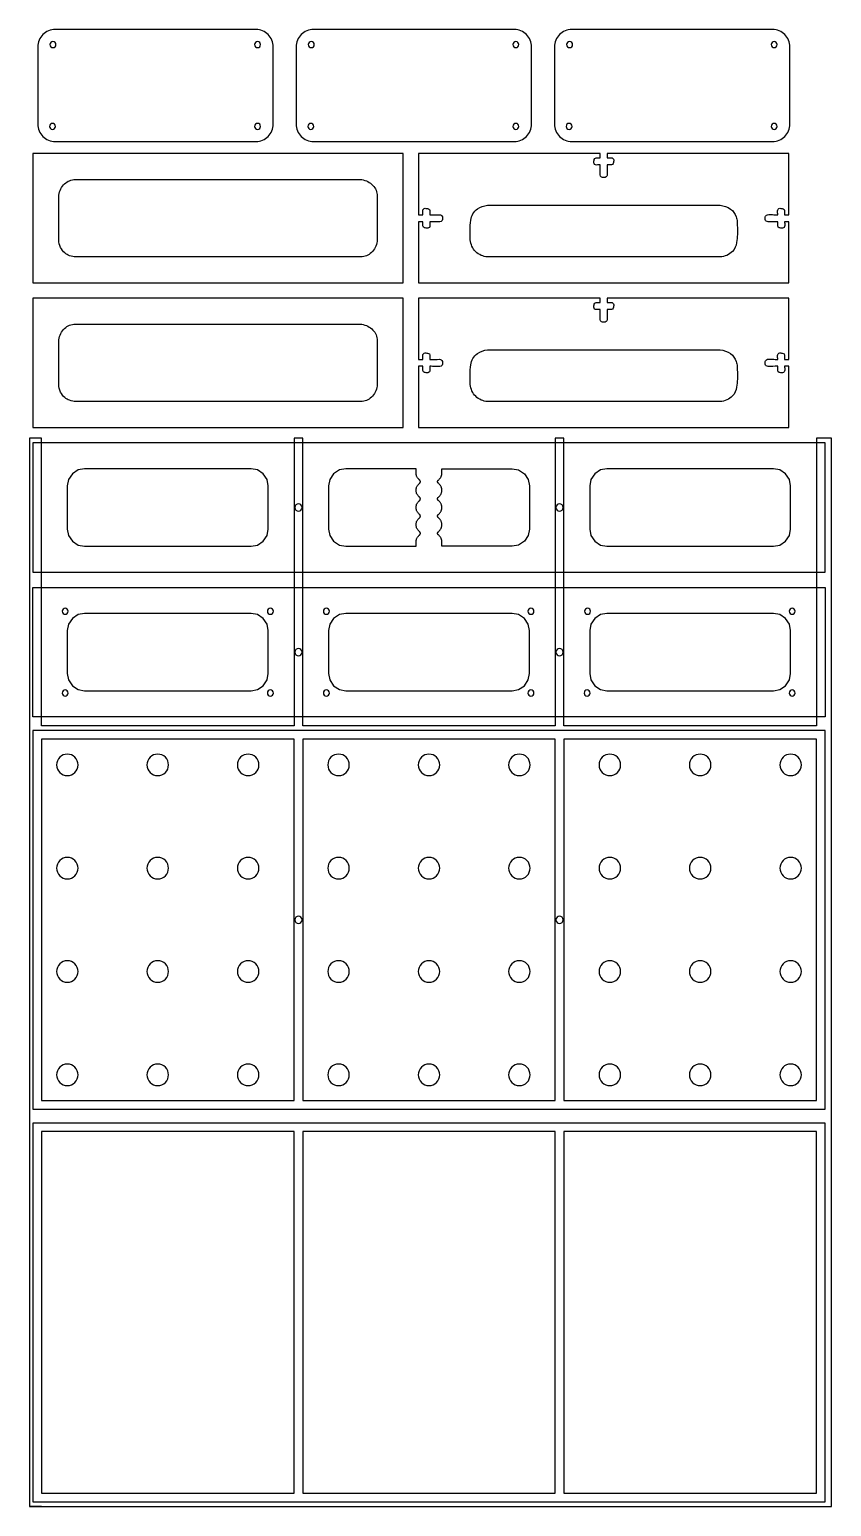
# Model space of a CAD drawing. Extents: x 0.7 to 47.2, y 0.6 to 86.4.
import ezdxf

# ---------------------------------------------------------------- set-up
doc = ezdxf.new("R2010")
doc.units = 0
for name, color, linetype in [('POCKET', 5, 'CONTINUOUS'), ('POCKET125', 216, 'CONTINUOUS'), ('PROFILE', 96, 'CONTINUOUS')]:
    doc.layers.add(name, color=color, linetype=linetype)

msp = doc.modelspace()

# ---------------------------------------------------------------- linework, layer by layer
at = {"layer": 'POCKET'}
for points in [[(0.681, 0.605), (47.246, 0.605), (47.246, 0.605), (47.246, 62.652), (46.375, 62.652), (46.375, 45.938), (31.708, 45.938), (31.708, 62.645), (31.208, 62.645), (31.208, 45.938), (16.542, 45.938), (16.542, 62.653), (16.042, 62.653), (16.042, 45.938), (1.375, 45.938), (1.375, 62.646), (0.681, 62.646), (0.681, 0.605), (1.375, 0.605)], [(1.375, 24.175), (16.042, 24.175), (16.042, 45.175), (1.375, 45.175)], [(16.542, 24.175), (31.208, 24.175), (31.208, 45.175), (16.542, 45.175)], [(31.708, 24.175), (46.375, 24.175), (46.375, 45.175), (31.708, 45.175)], [(1.375, 1.375), (16.042, 1.375), (16.042, 22.375), (1.375, 22.375)], [(16.542, 1.375), (31.208, 1.375), (31.208, 22.375), (16.542, 22.375)], [(31.708, 1.375), (46.375, 1.375), (46.375, 22.375), (31.708, 22.375)]]:
    msp.add_lwpolyline(points, close=True, dxfattribs=at)
at = {"layer": 'POCKET125'}
for points in [[(2.038, 85.684, 0.414214), (1.863, 85.509, 0.414214), (2.038, 85.334, 0.414214), (2.213, 85.509, 0.414214)], [(13.92, 85.684, 0.414214), (13.745, 85.509, 0.414214), (13.92, 85.334, 0.414214), (14.095, 85.509, 0.414214)], [(17.038, 85.684, 0.414214), (16.863, 85.509, 0.414214), (17.038, 85.334, 0.414214), (17.213, 85.509, 0.414214)], [(28.92, 85.684, 0.414214), (28.745, 85.509, 0.414214), (28.92, 85.334, 0.414214), (29.095, 85.509, 0.414214)], [(32.038, 85.684, 0.414214), (31.863, 85.509, 0.414214), (32.038, 85.334, 0.414214), (32.213, 85.509, 0.414214)], [(43.92, 85.684, 0.414214), (43.745, 85.509, 0.414214), (43.92, 85.334, 0.414214), (44.095, 85.509, 0.414214)], [(2.013, 80.934, 0.414214), (1.838, 80.759, 0.414214), (2.013, 80.584, 0.414214), (2.188, 80.759, 0.414214)], [(13.92, 80.934, 0.414214), (13.745, 80.759, 0.414214), (13.92, 80.584, 0.414214), (14.095, 80.759, 0.414214)], [(17.013, 80.934, 0.414214), (16.838, 80.759, 0.414214), (17.013, 80.584, 0.414214), (17.188, 80.759, 0.414214)], [(28.92, 80.934, 0.414214), (28.745, 80.759, 0.414214), (28.92, 80.584, 0.414214), (29.095, 80.759, 0.414214)], [(32.013, 80.934, 0.414214), (31.838, 80.759, 0.414214), (32.013, 80.584, 0.414214), (32.188, 80.759, 0.414214)], [(43.92, 80.934, 0.414214), (43.745, 80.759, 0.414214), (43.92, 80.584, 0.414214), (44.095, 80.759, 0.414214)], [(2.75, 52.775, 0.414214), (2.575, 52.6, 0.414214), (2.75, 52.425, 0.414214), (2.925, 52.6, 0.414214)], [(14.667, 52.775, 0.414214), (14.492, 52.6, 0.414214), (14.667, 52.425, 0.414214), (14.842, 52.6, 0.414214)], [(17.917, 52.775, 0.414214), (17.742, 52.6, 0.414214), (17.917, 52.425, 0.414214), (18.092, 52.6, 0.414214)], [(29.795, 52.775, 0.414214), (29.62, 52.6, 0.414214), (29.795, 52.425, 0.414214), (29.97, 52.6, 0.414214)], [(33.083, 52.775, 0.414214), (32.908, 52.6, 0.414214), (33.083, 52.425, 0.414214), (33.258, 52.6, 0.414214)], [(44.965, 52.775, 0.414214), (44.79, 52.6, 0.414214), (44.965, 52.425, 0.414214), (45.14, 52.6, 0.414214)], [(2.75, 48.025, 0.414214), (2.575, 47.85, 0.414214), (2.75, 47.675, 0.414214), (2.925, 47.85, 0.414214)], [(14.667, 48.025, 0.414214), (14.492, 47.85, 0.414214), (14.667, 47.675, 0.414214), (14.842, 47.85, 0.414214)], [(17.917, 48.025, 0.414214), (17.742, 47.85, 0.414214), (17.917, 47.675, 0.414214), (18.092, 47.85, 0.414214)], [(29.795, 48.025, 0.414214), (29.62, 47.85, 0.414214), (29.795, 47.675, 0.414214), (29.97, 47.85, 0.414214)], [(33.058, 48.025, 0.414214), (32.883, 47.85, 0.414214), (33.058, 47.675, 0.414214), (33.233, 47.85, 0.414214)], [(44.965, 48.025, 0.414214), (44.79, 47.85, 0.414214), (44.965, 47.675, 0.414214), (45.14, 47.85, 0.414214)]]:
    msp.add_lwpolyline(points, format="xyb", close=True, dxfattribs=at)
at = {"layer": 'PROFILE'}
for points in [[(3.069, 86.384), (2.163, 86.384, 0.414214), (1.163, 85.384), (1.163, 84.479), (1.163, 81.79), (1.163, 80.884, 0.414214), (2.163, 79.884), (3.069, 79.884), (12.925, 79.884), (13.83, 79.884, 0.414214), (14.83, 80.884), (14.83, 81.79), (14.83, 84.479), (14.83, 85.384, 0.414214), (13.83, 86.384), (12.925, 86.384)], [(18.069, 86.384), (17.163, 86.384, 0.414214), (16.163, 85.384), (16.163, 84.479), (16.163, 81.79), (16.163, 80.884, 0.414214), (17.163, 79.884), (18.069, 79.884), (27.925, 79.884), (28.83, 79.884, 0.414214), (29.83, 80.884), (29.83, 81.79), (29.83, 84.479), (29.83, 85.384, 0.414214), (28.83, 86.384), (27.925, 86.384)], [(33.069, 86.384), (32.163, 86.384, 0.414214), (31.163, 85.384), (31.163, 84.479), (31.163, 81.79), (31.163, 80.884, 0.414214), (32.163, 79.884), (33.069, 79.884), (42.925, 79.884), (43.83, 79.884, 0.414214), (44.83, 80.884), (44.83, 81.79), (44.83, 84.479), (44.83, 85.384, 0.414214), (43.83, 86.384), (42.925, 86.384)], [(44.775, 79.175), (34.225, 79.175), (34.225, 78.925, 0.001465), (34.455, 78.934, -0.417458), (34.6, 78.8, -0.075071), (34.578, 78.61, -0.314838), (34.475, 78.525, -0.020816), (34.428, 78.523, -0.004882), (34.225, 78.525, -0.001509), (34.23, 77.963, -0.339691), (34.104, 77.797, -0.183526), (33.898, 77.816, -0.272882), (33.818, 77.938, -0.02058), (33.817, 78.231, 0.004231), (33.825, 78.525, 0.001465), (33.595, 78.516, -0.417458), (33.45, 78.65, -0.075071), (33.472, 78.84, -0.314838), (33.575, 78.925, -0.020816), (33.622, 78.927, -0.004882), (33.825, 78.925), (33.825, 79.175), (23.275, 79.175), (23.275, 75.625), (23.525, 75.625, 0.001465), (23.516, 75.855, -0.417458), (23.65, 76, -0.075071), (23.84, 75.978, -0.314838), (23.925, 75.875, -0.020816), (23.927, 75.828, -0.004882), (23.925, 75.625, -0.001509), (24.487, 75.63, -0.339691), (24.653, 75.504, -0.183526), (24.634, 75.298, -0.272882), (24.512, 75.218, -0.02058), (24.219, 75.217, 0.004231), (23.925, 75.225, 0.001465), (23.934, 74.995, -0.417458), (23.8, 74.85, -0.075071), (23.61, 74.872, -0.314838), (23.525, 74.975, -0.020816), (23.523, 75.022, -0.004882), (23.525, 75.225), (23.275, 75.225), (23.275, 71.675), (44.775, 71.675), (44.775, 75.225), (44.525, 75.225, 0.001465), (44.534, 74.995, -0.417458), (44.4, 74.85, -0.075071), (44.21, 74.872, -0.314838), (44.125, 74.975, -0.020816), (44.123, 75.022, -0.004882), (44.125, 75.225, -0.001509), (43.563, 75.22, -0.339691), (43.397, 75.346, -0.183526), (43.416, 75.552, -0.272882), (43.538, 75.632, -0.02058), (43.831, 75.633, 0.004231), (44.125, 75.625, 0.001465), (44.116, 75.855, -0.417458), (44.25, 76, -0.075071), (44.44, 75.978, -0.314838), (44.525, 75.875, -0.020816), (44.527, 75.828, -0.004882), (44.525, 75.625), (44.775, 75.625)], [(2.734, 73.408, -0.107805), (2.488, 73.73, -0.094619), (2.375, 74.175), (2.375, 76.675, -0.168453), (2.657, 77.361, -0.187888), (3.252, 77.667, -0.008749), (3.313, 77.672, -0.008577), (3.375, 77.675), (19.875, 77.675, -0.168453), (20.561, 77.393, -0.187888), (20.867, 76.798, -0.008749), (20.872, 76.737, -0.008578), (20.875, 76.675), (20.875, 74.175, -0.168453), (20.593, 73.489, -0.187888), (19.998, 73.183, -0.008749), (19.937, 73.178, -0.008578), (19.875, 73.175), (3.375, 73.175, -0.074017), (3.006, 73.25, -0.088907)], [(41.719, 75.499, -0.065056), (41.771, 75.232, -0.023457), (41.781, 74.48, -0.026992), (41.74, 74.008, -0.152794), (41.499, 73.501, -0.100398), (41.177, 73.27, -0.096322), (40.775, 73.175), (27.275, 73.175, -0.180891), (26.591, 73.482, -0.180733), (26.276, 74.163, -0.024059), (26.26, 74.733, -0.023751), (26.299, 75.309, -0.212898), (26.689, 75.967, -0.138661), (27.275, 76.175), (40.775, 76.175, -0.140851), (41.379, 75.96, -0.158577)], [(44.775, 70.775), (34.225, 70.775), (34.225, 70.525, 0.001465), (34.455, 70.534, -0.417458), (34.6, 70.4, -0.075071), (34.578, 70.21, -0.314838), (34.475, 70.125, -0.020816), (34.428, 70.123, -0.004882), (34.225, 70.125, -0.001509), (34.23, 69.563, -0.339691), (34.104, 69.397, -0.183526), (33.898, 69.416, -0.272882), (33.818, 69.538, -0.02058), (33.817, 69.831, 0.004231), (33.825, 70.125, 0.001465), (33.595, 70.116, -0.417458), (33.45, 70.25, -0.075071), (33.472, 70.44, -0.314838), (33.575, 70.525, -0.020816), (33.622, 70.527, -0.004882), (33.825, 70.525), (33.825, 70.775), (23.275, 70.775), (23.275, 67.225), (23.525, 67.225, 0.001465), (23.516, 67.455, -0.417458), (23.65, 67.6, -0.075071), (23.84, 67.578, -0.314838), (23.925, 67.475, -0.020816), (23.927, 67.428, -0.004882), (23.925, 67.225, -0.001509), (24.487, 67.23, -0.339691), (24.653, 67.104, -0.183526), (24.634, 66.898, -0.272882), (24.512, 66.818, -0.02058), (24.219, 66.817, 0.004231), (23.925, 66.825, 0.001465), (23.934, 66.595, -0.417458), (23.8, 66.45, -0.075071), (23.61, 66.472, -0.314838), (23.525, 66.575, -0.020816), (23.523, 66.622, -0.004882), (23.525, 66.825), (23.275, 66.825), (23.275, 63.275), (44.775, 63.275), (44.775, 66.825), (44.525, 66.825, 0.001465), (44.534, 66.595, -0.417458), (44.4, 66.45, -0.075071), (44.21, 66.472, -0.314838), (44.125, 66.575, -0.020816), (44.123, 66.622, -0.004882), (44.125, 66.825, -0.001509), (43.563, 66.82, -0.339691), (43.397, 66.946, -0.183526), (43.416, 67.152, -0.272882), (43.538, 67.232, -0.02058), (43.831, 67.233, 0.004231), (44.125, 67.225, 0.001465), (44.116, 67.455, -0.417458), (44.25, 67.6, -0.075071), (44.44, 67.578, -0.314838), (44.525, 67.475, -0.020816), (44.527, 67.428, -0.004882), (44.525, 67.225), (44.775, 67.225)], [(2.734, 65.008, -0.107805), (2.488, 65.33, -0.094619), (2.375, 65.775), (2.375, 68.275, -0.168453), (2.657, 68.961, -0.187888), (3.252, 69.267, -0.008749), (3.313, 69.272, -0.008577), (3.375, 69.275), (19.875, 69.275, -0.168453), (20.561, 68.993, -0.187888), (20.867, 68.398, -0.008749), (20.872, 68.337, -0.008578), (20.875, 68.275), (20.875, 65.775, -0.168453), (20.593, 65.089, -0.187888), (19.998, 64.783, -0.008749), (19.937, 64.778, -0.008578), (19.875, 64.775), (3.375, 64.775, -0.074017), (3.006, 64.85, -0.088907)], [(41.719, 67.099, -0.065056), (41.771, 66.832, -0.023457), (41.781, 66.08, -0.026992), (41.74, 65.608, -0.152794), (41.499, 65.101, -0.100398), (41.177, 64.87, -0.096322), (40.775, 64.775), (27.275, 64.775, -0.180891), (26.591, 65.082, -0.180733), (26.276, 65.763, -0.024059), (26.26, 66.333, -0.023751), (26.299, 66.909, -0.212898), (26.689, 67.567, -0.138661), (27.275, 67.775), (40.775, 67.775, -0.140851), (41.379, 67.56, -0.158577)], [(16.292, 58.835, 0.414214), (16.082, 58.625, 0.414214), (16.292, 58.415, 0.414214), (16.502, 58.625, 0.414214)], [(31.458, 58.835, 0.414214), (31.248, 58.625, 0.414214), (31.458, 58.415, 0.414214), (31.668, 58.625, 0.414214)], [(16.292, 50.435, 0.414214), (16.082, 50.225, 0.414214), (16.292, 50.015, 0.414214), (16.502, 50.225, 0.414214)], [(31.458, 50.435, 0.414214), (31.248, 50.225, 0.414214), (31.458, 50.015, 0.414214), (31.668, 50.225, 0.414214)], [(2.875, 44.3, 0.414214), (2.25, 43.675, 0.414214), (2.875, 43.05, 0.414214), (3.5, 43.675, 0.414214)], [(8.125, 44.3, 0.414214), (7.5, 43.675, 0.414214), (8.125, 43.05, 0.414214), (8.75, 43.675, 0.414214)], [(13.375, 44.3, 0.414214), (12.75, 43.675, 0.414214), (13.375, 43.05, 0.414214), (14, 43.675, 0.414214)], [(18.625, 44.3, 0.414214), (18, 43.675, 0.414214), (18.625, 43.05, 0.414214), (19.25, 43.675, 0.414214)], [(23.875, 44.3, 0.414214), (23.25, 43.675, 0.414214), (23.875, 43.05, 0.414214), (24.5, 43.675, 0.414214)], [(29.125, 44.3, 0.414214), (28.5, 43.675, 0.414214), (29.125, 43.05, 0.414214), (29.75, 43.675, 0.414214)], [(34.375, 44.3, 0.414214), (33.75, 43.675, 0.414214), (34.375, 43.05, 0.414214), (35, 43.675, 0.414214)], [(39.625, 44.3, 0.414214), (39, 43.675, 0.414214), (39.625, 43.05, 0.414214), (40.25, 43.675, 0.414214)], [(44.875, 44.3, 0.414214), (44.25, 43.675, 0.414214), (44.875, 43.05, 0.414214), (45.5, 43.675, 0.414214)], [(2.875, 38.3, 0.414214), (2.25, 37.675, 0.414214), (2.875, 37.05, 0.414214), (3.5, 37.675, 0.414214)], [(8.125, 38.3, 0.414214), (7.5, 37.675, 0.414214), (8.125, 37.05, 0.414214), (8.75, 37.675, 0.414214)], [(13.375, 38.3, 0.414214), (12.75, 37.675, 0.414214), (13.375, 37.05, 0.414214), (14, 37.675, 0.414214)], [(18.625, 38.3, 0.414214), (18, 37.675, 0.414214), (18.625, 37.05, 0.414214), (19.25, 37.675, 0.414214)], [(23.875, 38.3, 0.414214), (23.25, 37.675, 0.414214), (23.875, 37.05, 0.414214), (24.5, 37.675, 0.414214)], [(29.125, 38.3, 0.414214), (28.5, 37.675, 0.414214), (29.125, 37.05, 0.414214), (29.75, 37.675, 0.414214)], [(34.375, 38.3, 0.414214), (33.75, 37.675, 0.414214), (34.375, 37.05, 0.414214), (35, 37.675, 0.414214)], [(39.625, 38.3, 0.414214), (39, 37.675, 0.414214), (39.625, 37.05, 0.414214), (40.25, 37.675, 0.414214)], [(44.875, 38.3, 0.414214), (44.25, 37.675, 0.414214), (44.875, 37.05, 0.414214), (45.5, 37.675, 0.414214)], [(16.292, 34.885, 0.414214), (16.082, 34.675, 0.414214), (16.292, 34.465, 0.414214), (16.502, 34.675, 0.414214)], [(31.458, 34.885, 0.414214), (31.248, 34.675, 0.414214), (31.458, 34.465, 0.414214), (31.668, 34.675, 0.414214)], [(2.875, 32.3, 0.414214), (2.25, 31.675, 0.414214), (2.875, 31.05, 0.414214), (3.5, 31.675, 0.414214)], [(8.125, 32.3, 0.414214), (7.5, 31.675, 0.414214), (8.125, 31.05, 0.414214), (8.75, 31.675, 0.414214)], [(13.375, 32.3, 0.414214), (12.75, 31.675, 0.414214), (13.375, 31.05, 0.414214), (14, 31.675, 0.414214)], [(18.625, 32.3, 0.414214), (18, 31.675, 0.414214), (18.625, 31.05, 0.414214), (19.25, 31.675, 0.414214)], [(23.875, 32.3, 0.414214), (23.25, 31.675, 0.414214), (23.875, 31.05, 0.414214), (24.5, 31.675, 0.414214)], [(29.125, 32.3, 0.414214), (28.5, 31.675, 0.414214), (29.125, 31.05, 0.414214), (29.75, 31.675, 0.414214)], [(34.375, 32.3, 0.414214), (33.75, 31.675, 0.414214), (34.375, 31.05, 0.414214), (35, 31.675, 0.414214)], [(39.625, 32.3, 0.414214), (39, 31.675, 0.414214), (39.625, 31.05, 0.414214), (40.25, 31.675, 0.414214)], [(44.875, 32.3, 0.414214), (44.25, 31.675, 0.414214), (44.875, 31.05, 0.414214), (45.5, 31.675, 0.414214)], [(2.875, 26.3, 0.414214), (2.25, 25.675, 0.414214), (2.875, 25.05, 0.414214), (3.5, 25.675, 0.414214)], [(8.125, 26.3, 0.414214), (7.5, 25.675, 0.414214), (8.125, 25.05, 0.414214), (8.75, 25.675, 0.414214)], [(13.375, 26.3, 0.414214), (12.75, 25.675, 0.414214), (13.375, 25.05, 0.414214), (14, 25.675, 0.414214)], [(18.625, 26.3, 0.414214), (18, 25.675, 0.414214), (18.625, 25.05, 0.414214), (19.25, 25.675, 0.414214)], [(23.875, 26.3, 0.414214), (23.25, 25.675, 0.414214), (23.875, 25.05, 0.414214), (24.5, 25.675, 0.414214)], [(29.125, 26.3, 0.414214), (28.5, 25.675, 0.414214), (29.125, 25.05, 0.414214), (29.75, 25.675, 0.414214)], [(34.375, 26.3, 0.414214), (33.75, 25.675, 0.414214), (34.375, 25.05, 0.414214), (35, 25.675, 0.414214)], [(39.625, 26.3, 0.414214), (39, 25.675, 0.414214), (39.625, 25.05, 0.414214), (40.25, 25.675, 0.414214)], [(44.875, 26.3, 0.414214), (44.25, 25.675, 0.414214), (44.875, 25.05, 0.414214), (45.5, 25.675, 0.414214)]]:
    msp.add_lwpolyline(points, format="xyb", close=True, dxfattribs=at)
for points in [[(22.375, 71.675), (22.375, 79.175), (0.875, 79.175), (0.875, 71.675)], [(0.875, 70.775), (0.875, 63.275), (22.375, 63.275), (22.375, 70.775)], [(46.875, 54.875), (46.875, 62.375), (46.375, 62.375), (31.708, 62.375), (31.208, 62.375), (16.542, 62.375), (16.042, 62.375), (1.375, 62.375), (0.875, 62.375), (0.875, 54.875), (1.375, 54.875), (16.042, 54.875), (16.542, 54.875), (31.208, 54.875), (31.708, 54.875), (46.375, 54.875)], [(3.168, 60.582), (2.945, 60.243), (2.875, 59.875), (2.875, 57.375), (2.945, 57.007), (3.168, 56.668), (3.507, 56.445), (3.875, 56.375), (13.542, 56.375), (13.91, 56.445), (14.249, 56.668), (14.471, 57.007), (14.542, 57.375), (14.542, 59.875), (14.471, 60.243), (14.249, 60.582), (13.91, 60.805), (13.542, 60.875), (3.875, 60.875), (3.507, 60.805)], [(23.125, 60.875), (19.042, 60.875), (18.674, 60.805), (18.335, 60.582), (18.112, 60.243), (18.042, 59.875), (18.042, 57.375), (18.112, 57.007), (18.335, 56.668), (18.674, 56.445), (19.042, 56.375), (23.125, 56.375), (23.125, 56.625), (23.126, 56.656), (23.129, 56.688), (23.134, 56.719), (23.141, 56.749), (23.149, 56.78), (23.16, 56.809), (23.173, 56.838), (23.187, 56.866), (23.203, 56.893), (23.22, 56.919), (23.24, 56.944), (23.261, 56.967), (23.283, 56.989), (23.306, 57.01), (23.316, 57.019), (23.331, 57.03), (23.335, 57.033), (23.34, 57.037), (23.343, 57.042), (23.347, 57.046), (23.351, 57.05), (23.354, 57.055), (23.357, 57.06), (23.36, 57.065), (23.363, 57.07), (23.365, 57.075), (23.367, 57.081), (23.369, 57.086), (23.371, 57.091), (23.372, 57.097), (23.373, 57.103), (23.374, 57.108), (23.375, 57.114), (23.375, 57.12), (23.375, 57.125), (23.375, 57.131), (23.375, 57.137), (23.374, 57.143), (23.373, 57.148), (23.372, 57.154), (23.37, 57.159), (23.369, 57.165), (23.367, 57.17), (23.365, 57.176), (23.362, 57.181), (23.359, 57.186), (23.357, 57.191), (23.353, 57.196), (23.35, 57.2), (23.347, 57.205), (23.343, 57.209), (23.339, 57.213), (23.335, 57.217), (23.331, 57.22), (23.313, 57.233), (23.306, 57.24), (23.283, 57.261), (23.261, 57.283), (23.24, 57.306), (23.22, 57.331), (23.203, 57.357), (23.187, 57.384), (23.173, 57.412), (23.16, 57.441), (23.149, 57.47), (23.141, 57.501), (23.134, 57.531), (23.129, 57.562), (23.126, 57.594), (23.125, 57.625), (23.126, 57.656), (23.129, 57.688), (23.134, 57.719), (23.141, 57.749), (23.149, 57.78), (23.16, 57.809), (23.173, 57.838), (23.187, 57.866), (23.203, 57.893), (23.22, 57.919), (23.24, 57.944), (23.261, 57.967), (23.283, 57.989), (23.306, 58.01), (23.316, 58.019), (23.331, 58.03), (23.335, 58.033), (23.34, 58.037), (23.343, 58.042), (23.347, 58.046), (23.351, 58.05), (23.354, 58.055), (23.357, 58.06), (23.36, 58.065), (23.363, 58.07), (23.365, 58.075), (23.367, 58.081), (23.369, 58.086), (23.371, 58.091), (23.372, 58.097), (23.373, 58.103), (23.374, 58.108), (23.375, 58.114), (23.375, 58.12), (23.375, 58.125), (23.375, 58.131), (23.375, 58.137), (23.374, 58.143), (23.373, 58.148), (23.372, 58.154), (23.37, 58.159), (23.369, 58.165), (23.367, 58.17), (23.365, 58.176), (23.362, 58.181), (23.359, 58.186), (23.357, 58.191), (23.353, 58.196), (23.35, 58.2), (23.347, 58.205), (23.343, 58.209), (23.339, 58.213), (23.335, 58.217), (23.331, 58.22), (23.313, 58.233), (23.306, 58.24), (23.283, 58.261), (23.261, 58.283), (23.24, 58.306), (23.22, 58.331), (23.203, 58.357), (23.187, 58.384), (23.173, 58.412), (23.16, 58.441), (23.149, 58.47), (23.141, 58.501), (23.134, 58.531), (23.129, 58.562), (23.126, 58.594), (23.125, 58.625), (23.126, 58.656), (23.129, 58.688), (23.134, 58.719), (23.141, 58.749), (23.149, 58.78), (23.16, 58.809), (23.173, 58.838), (23.187, 58.866), (23.203, 58.893), (23.22, 58.919), (23.24, 58.944), (23.261, 58.967), (23.283, 58.989), (23.306, 59.01), (23.316, 59.019), (23.323, 59.023), (23.324, 59.024), (23.331, 59.03), (23.335, 59.033), (23.34, 59.037), (23.343, 59.042), (23.347, 59.046), (23.351, 59.05), (23.354, 59.055), (23.357, 59.06), (23.36, 59.065), (23.363, 59.07), (23.365, 59.075), (23.367, 59.081), (23.369, 59.086), (23.371, 59.091), (23.372, 59.097), (23.373, 59.103), (23.374, 59.108), (23.375, 59.114), (23.375, 59.12), (23.375, 59.125), (23.375, 59.131), (23.375, 59.137), (23.374, 59.143), (23.373, 59.148), (23.372, 59.154), (23.37, 59.159), (23.369, 59.165), (23.367, 59.17), (23.365, 59.176), (23.362, 59.181), (23.359, 59.186), (23.357, 59.191), (23.353, 59.196), (23.35, 59.2), (23.347, 59.205), (23.343, 59.209), (23.339, 59.213), (23.335, 59.217), (23.331, 59.22), (23.326, 59.225), (23.323, 59.227), (23.321, 59.228), (23.313, 59.233), (23.306, 59.24), (23.283, 59.261), (23.261, 59.283), (23.24, 59.306), (23.22, 59.331), (23.203, 59.357), (23.187, 59.384), (23.173, 59.412), (23.16, 59.441), (23.149, 59.47), (23.141, 59.501), (23.134, 59.531), (23.129, 59.562), (23.126, 59.594), (23.125, 59.625), (23.126, 59.656), (23.129, 59.688), (23.134, 59.719), (23.141, 59.749), (23.149, 59.78), (23.16, 59.809), (23.173, 59.838), (23.187, 59.866), (23.203, 59.893), (23.22, 59.919), (23.24, 59.944), (23.261, 59.967), (23.283, 59.989), (23.306, 60.01), (23.331, 60.03), (23.335, 60.033), (23.34, 60.037), (23.343, 60.042), (23.347, 60.046), (23.351, 60.05), (23.354, 60.055), (23.357, 60.06), (23.36, 60.065), (23.363, 60.07), (23.365, 60.075), (23.367, 60.081), (23.369, 60.086), (23.371, 60.091), (23.372, 60.097), (23.373, 60.103), (23.374, 60.108), (23.375, 60.114), (23.375, 60.12), (23.375, 60.125), (23.375, 60.131), (23.375, 60.137), (23.374, 60.143), (23.373, 60.148), (23.372, 60.154), (23.37, 60.159), (23.369, 60.165), (23.367, 60.17), (23.365, 60.176), (23.362, 60.181), (23.359, 60.186), (23.357, 60.191), (23.353, 60.196), (23.35, 60.2), (23.347, 60.205), (23.343, 60.209), (23.339, 60.213), (23.335, 60.217), (23.33, 60.221), (23.326, 60.225), (23.321, 60.228), (23.306, 60.24), (23.283, 60.261), (23.261, 60.283), (23.24, 60.306), (23.22, 60.331), (23.203, 60.357), (23.187, 60.384), (23.173, 60.412), (23.16, 60.441), (23.149, 60.47), (23.141, 60.501), (23.134, 60.531), (23.129, 60.562), (23.126, 60.594), (23.125, 60.625)], [(24.625, 60.875), (28.708, 60.875), (29.076, 60.805), (29.415, 60.582), (29.638, 60.243), (29.708, 59.875), (29.708, 57.375), (29.638, 57.007), (29.415, 56.668), (29.076, 56.445), (28.708, 56.375), (24.625, 56.375), (24.625, 56.625), (24.624, 56.656), (24.621, 56.688), (24.616, 56.719), (24.609, 56.749), (24.601, 56.78), (24.59, 56.809), (24.577, 56.838), (24.563, 56.866), (24.547, 56.893), (24.53, 56.919), (24.51, 56.944), (24.489, 56.967), (24.467, 56.989), (24.444, 57.01), (24.429, 57.022), (24.424, 57.025), (24.42, 57.029), (24.415, 57.033), (24.411, 57.037), (24.407, 57.041), (24.403, 57.045), (24.4, 57.05), (24.397, 57.054), (24.393, 57.059), (24.391, 57.064), (24.388, 57.069), (24.385, 57.074), (24.383, 57.08), (24.381, 57.085), (24.38, 57.091), (24.378, 57.096), (24.377, 57.102), (24.376, 57.107), (24.375, 57.113), (24.375, 57.119), (24.375, 57.125), (24.375, 57.13), (24.375, 57.136), (24.376, 57.142), (24.377, 57.147), (24.378, 57.153), (24.379, 57.159), (24.381, 57.164), (24.383, 57.169), (24.385, 57.175), (24.387, 57.18), (24.39, 57.185), (24.393, 57.19), (24.396, 57.195), (24.399, 57.2), (24.403, 57.204), (24.407, 57.208), (24.41, 57.213), (24.415, 57.217), (24.419, 57.22), (24.444, 57.24), (24.467, 57.261), (24.489, 57.283), (24.51, 57.306), (24.53, 57.331), (24.547, 57.357), (24.563, 57.384), (24.577, 57.412), (24.59, 57.441), (24.601, 57.47), (24.609, 57.501), (24.616, 57.531), (24.621, 57.562), (24.624, 57.594), (24.625, 57.625), (24.624, 57.656), (24.621, 57.688), (24.616, 57.719), (24.609, 57.749), (24.601, 57.78), (24.59, 57.809), (24.577, 57.838), (24.563, 57.866), (24.547, 57.893), (24.53, 57.919), (24.51, 57.944), (24.489, 57.967), (24.467, 57.989), (24.444, 58.01), (24.437, 58.017), (24.429, 58.022), (24.427, 58.023), (24.424, 58.025), (24.419, 58.03), (24.415, 58.033), (24.411, 58.037), (24.407, 58.041), (24.403, 58.045), (24.4, 58.05), (24.397, 58.054), (24.393, 58.059), (24.391, 58.064), (24.388, 58.069), (24.385, 58.074), (24.383, 58.08), (24.381, 58.085), (24.38, 58.091), (24.378, 58.096), (24.377, 58.102), (24.376, 58.107), (24.375, 58.113), (24.375, 58.119), (24.375, 58.125), (24.375, 58.13), (24.375, 58.136), (24.376, 58.142), (24.377, 58.147), (24.378, 58.153), (24.379, 58.159), (24.381, 58.164), (24.383, 58.169), (24.385, 58.175), (24.387, 58.18), (24.39, 58.185), (24.393, 58.19), (24.396, 58.195), (24.399, 58.2), (24.403, 58.204), (24.407, 58.208), (24.41, 58.213), (24.415, 58.217), (24.419, 58.22), (24.426, 58.226), (24.427, 58.227), (24.434, 58.231), (24.444, 58.24), (24.467, 58.261), (24.489, 58.283), (24.51, 58.306), (24.53, 58.331), (24.547, 58.357), (24.563, 58.384), (24.577, 58.412), (24.59, 58.441), (24.601, 58.47), (24.609, 58.501), (24.616, 58.531), (24.621, 58.562), (24.624, 58.594), (24.625, 58.625), (24.624, 58.656), (24.621, 58.688), (24.616, 58.719), (24.609, 58.749), (24.601, 58.78), (24.59, 58.809), (24.577, 58.838), (24.563, 58.866), (24.547, 58.893), (24.53, 58.919), (24.51, 58.944), (24.489, 58.967), (24.467, 58.989), (24.444, 59.01), (24.437, 59.017), (24.419, 59.03), (24.415, 59.033), (24.411, 59.037), (24.407, 59.041), (24.403, 59.045), (24.4, 59.05), (24.397, 59.054), (24.393, 59.059), (24.391, 59.064), (24.388, 59.069), (24.385, 59.074), (24.383, 59.08), (24.381, 59.085), (24.38, 59.091), (24.378, 59.096), (24.377, 59.102), (24.376, 59.107), (24.375, 59.113), (24.375, 59.119), (24.375, 59.125), (24.375, 59.13), (24.375, 59.136), (24.376, 59.142), (24.377, 59.147), (24.378, 59.153), (24.379, 59.159), (24.381, 59.164), (24.383, 59.169), (24.385, 59.175), (24.387, 59.18), (24.39, 59.185), (24.393, 59.19), (24.396, 59.195), (24.399, 59.2), (24.403, 59.204), (24.407, 59.208), (24.41, 59.213), (24.415, 59.217), (24.419, 59.22), (24.434, 59.231), (24.444, 59.24), (24.467, 59.261), (24.489, 59.283), (24.51, 59.306), (24.53, 59.331), (24.547, 59.357), (24.563, 59.384), (24.577, 59.412), (24.59, 59.441), (24.601, 59.47), (24.609, 59.501), (24.616, 59.531), (24.621, 59.562), (24.624, 59.594), (24.625, 59.625), (24.624, 59.656), (24.621, 59.688), (24.616, 59.719), (24.609, 59.749), (24.601, 59.78), (24.59, 59.809), (24.577, 59.838), (24.563, 59.866), (24.547, 59.893), (24.53, 59.919), (24.51, 59.944), (24.489, 59.967), (24.467, 59.989), (24.444, 60.01), (24.437, 60.017), (24.419, 60.03), (24.415, 60.033), (24.411, 60.037), (24.407, 60.041), (24.403, 60.045), (24.4, 60.05), (24.397, 60.054), (24.393, 60.059), (24.391, 60.064), (24.388, 60.069), (24.385, 60.074), (24.383, 60.08), (24.381, 60.085), (24.38, 60.091), (24.378, 60.096), (24.377, 60.102), (24.376, 60.107), (24.375, 60.113), (24.375, 60.119), (24.375, 60.125), (24.375, 60.13), (24.375, 60.136), (24.376, 60.142), (24.377, 60.147), (24.378, 60.153), (24.379, 60.159), (24.381, 60.164), (24.383, 60.169), (24.385, 60.175), (24.387, 60.18), (24.39, 60.185), (24.393, 60.19), (24.396, 60.195), (24.399, 60.2), (24.403, 60.204), (24.407, 60.208), (24.41, 60.213), (24.415, 60.217), (24.419, 60.22), (24.434, 60.231), (24.444, 60.24), (24.467, 60.261), (24.489, 60.283), (24.51, 60.306), (24.53, 60.331), (24.547, 60.357), (24.563, 60.384), (24.577, 60.412), (24.59, 60.441), (24.601, 60.47), (24.609, 60.501), (24.616, 60.531), (24.621, 60.562), (24.624, 60.594), (24.625, 60.625)], [(33.208, 57.375), (33.279, 57.007), (33.501, 56.668), (33.84, 56.445), (34.208, 56.375), (43.875, 56.375), (44.243, 56.445), (44.582, 56.668), (44.805, 57.007), (44.875, 57.375), (44.875, 59.875), (44.805, 60.243), (44.582, 60.582), (44.243, 60.805), (43.875, 60.875), (34.208, 60.875), (33.84, 60.805), (33.501, 60.582), (33.279, 60.243), (33.208, 59.875)], [(46.875, 46.475), (46.375, 46.475), (31.708, 46.475), (31.208, 46.475), (16.542, 46.475), (16.042, 46.475), (1.375, 46.475), (0.875, 46.475), (0.875, 53.975), (1.375, 53.975), (16.042, 53.975), (16.542, 53.975), (31.208, 53.975), (31.708, 53.975), (46.375, 53.975), (46.875, 53.975)], [(2.875, 51.475), (2.875, 48.975), (2.945, 48.607), (3.168, 48.268), (3.507, 48.045), (3.875, 47.975), (13.542, 47.975), (13.91, 48.045), (14.249, 48.268), (14.471, 48.607), (14.542, 48.975), (14.542, 51.475), (14.471, 51.843), (14.249, 52.182), (13.91, 52.405), (13.542, 52.475), (3.875, 52.475), (3.507, 52.405), (3.168, 52.182), (2.945, 51.843)], [(18.112, 51.843), (18.042, 51.475), (18.042, 48.975), (18.112, 48.607), (18.335, 48.268), (18.674, 48.045), (19.042, 47.975), (28.708, 47.975), (29.076, 48.045), (29.415, 48.268), (29.638, 48.607), (29.708, 48.975), (29.708, 51.475), (29.638, 51.843), (29.415, 52.182), (29.076, 52.405), (28.708, 52.475), (19.042, 52.475), (18.674, 52.405), (18.335, 52.182)], [(33.501, 48.268), (33.84, 48.045), (34.208, 47.975), (43.875, 47.975), (44.243, 48.045), (44.582, 48.268), (44.805, 48.607), (44.875, 48.975), (44.875, 51.475), (44.805, 51.843), (44.582, 52.182), (44.243, 52.405), (43.875, 52.475), (34.208, 52.475), (33.84, 52.405), (33.501, 52.182), (33.279, 51.843), (33.208, 51.475), (33.208, 48.975), (33.279, 48.607)], [(46.875, 23.675), (46.875, 45.675), (0.875, 45.675), (0.875, 23.675)], [(46.875, 0.875), (46.875, 22.875), (0.875, 22.875), (0.875, 0.875)]]:
    msp.add_lwpolyline(points, close=True, dxfattribs=at)

doc.saveas('drawing.dxf')
